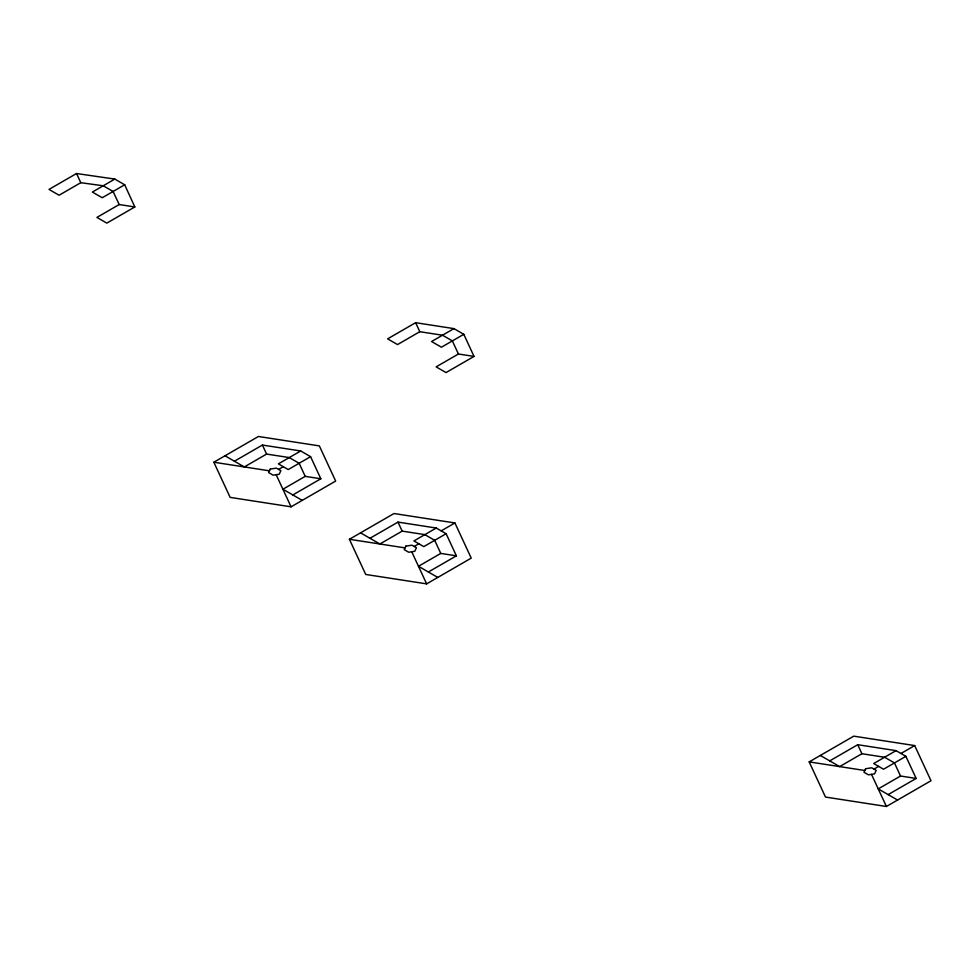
<?xml version="1.0" encoding="UTF-8"?>
<svg xmlns="http://www.w3.org/2000/svg" width="980" height="980" viewBox="0 0 980 980"><rect width="100%" height="100%" fill="white"/><g stroke="black" fill="none" stroke-linecap="round" stroke-linejoin="round"><path stroke-width="1.47" d="M76.538 173.521L49 189.422L59.082 195.24L80.801 182.696L103.243 185.784L113.092 191.468L119.205 204.538L134.824 206.964L124.681 184.779L114.832 179.083L76.538 173.521L80.801 182.696M114.832 179.083L92.365 192.056L102.214 197.752L124.681 184.779M119.205 204.538L96.91 217.413L106.82 223.121L134.824 206.964M415.63 322.69L387.627 338.86L397.525 344.58L419.808 331.705L442.495 335.221L452.344 340.905L458.42 354.001L474.038 356.414L463.785 334.303L453.924 328.619L415.63 322.69L419.808 331.705M213.836 462.229L258.426 436.48L319.345 445.9L335.662 481.07L291.072 506.819L230.153 497.387L213.836 462.229L269.463 470.829M453.924 328.619L431.58 341.518L441.441 347.214L463.785 334.303M234.416 461.225L262.42 445.055L300.713 450.971L310.574 456.668L320.827 478.779L292.824 494.949M320.827 478.779L305.209 476.354L299.133 463.271L289.284 457.574L266.597 454.071L244.314 466.933L224.996 455.786M458.42 354.001L436.137 366.875L446.035 372.584L474.038 356.414M300.713 450.971L278.369 463.871L288.23 469.567L310.574 456.668M278.614 469.42L283.293 466.713M305.209 476.354L282.926 489.228L302.232 500.376M349.407 539.282L393.997 513.532L454.916 522.952L471.233 558.122L426.643 583.872L365.724 574.452L349.407 539.282L405.034 547.881M369.974 538.277L397.978 522.107L436.272 528.036L446.133 533.72L456.386 555.832L428.382 572.002M456.386 555.832L440.767 553.418L434.691 540.323L424.842 534.627L402.168 531.123L379.873 543.998L360.554 532.838M436.272 528.036L413.928 540.936L423.777 546.62L446.133 533.72M414.185 546.473L418.852 543.778M441.196 530.878L454.916 522.952M440.767 553.418L418.485 566.281L437.791 577.428M809.174 761.889L853.764 736.152L914.683 745.572L931 780.742L886.41 806.479L825.491 797.058L809.174 761.889L864.801 770.501M829.742 760.884L857.745 744.714L896.039 750.643L905.888 756.327L916.153 778.439L888.149 794.609M916.153 778.439L900.534 776.025L894.458 762.93L884.609 757.246L861.922 753.73L839.639 766.605L820.321 755.458M896.039 750.643L873.695 763.543L883.544 769.227L905.888 756.327M873.952 769.08L878.619 766.385M900.963 753.485L914.683 745.572M900.534 776.025L878.239 788.888L897.558 800.048M857.745 744.714L861.922 753.73M871.502 774.359L886.41 806.479M397.978 522.107L402.168 531.123M411.735 551.752L426.643 583.872M262.42 445.055L266.597 454.071M276.164 474.7L291.072 506.819M405.855 546.13L404.226 549.645L408.685 552.23L414.785 551.287L416.427 547.759L411.955 545.186L405.855 546.13M865.622 768.736L863.98 772.252L868.452 774.837L874.552 773.894L876.194 770.366L871.722 767.793L865.622 768.736M270.284 469.065L268.655 472.593L273.114 475.165L279.214 474.222L280.856 470.706L276.385 468.122L270.284 469.065"/></g></svg>
